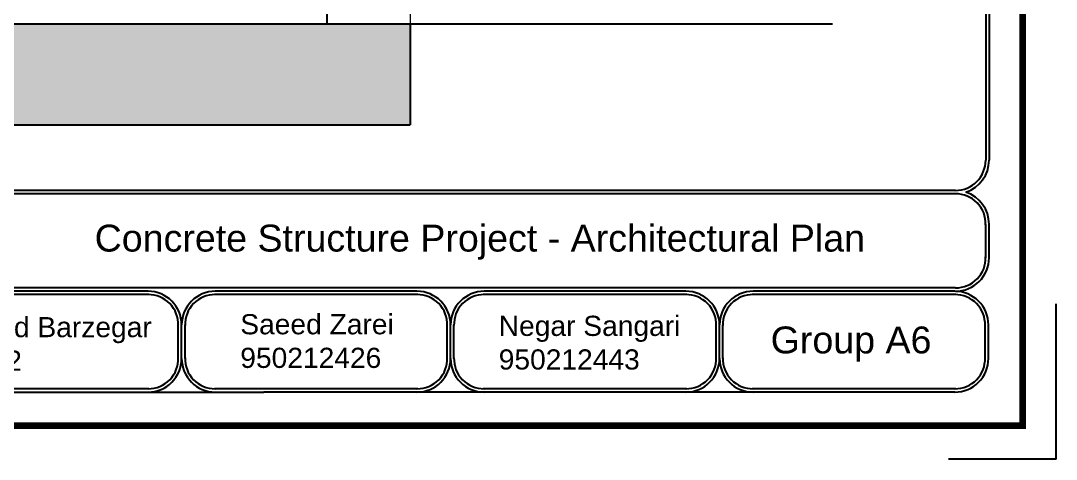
# Model space of a CAD drawing. Header units: metres. Extents: x -1655 to 449, y 40 to 361.
# Drawn here: x 254.81 to 270.21, y 40.48 to 47 of the extents above; entities that cross this region are included whole.
import ezdxf

# ---------------------------------------------------------------- set-up
doc = ezdxf.new("R2010")
doc.units = ezdxf.units.M
doc.header["$MEASUREMENT"] = 0
doc.layers.add('Layer4', color=252, linetype='Continuous', lineweight=25)
doc.layers.add('Layer5', color=31, linetype='Continuous', lineweight=9)
doc.layers.add('rigidity', color=3, linetype='Continuous')
doc.styles.get("Standard").update_dxf_attribs({"font": 'arial.ttf'})

# ---------------------------------------------------------------- blocks, each defined once
blk = doc.blocks.new('kadr behi')
at = {"layer": 'Layer4'}
for p, q in [((5062.187, 2011.131), (5062.187, 1987.381)), ((5062.237, 2011.131), (5062.237, 1987.381)), ((5061.737, 1986.881), (5047.723, 1986.881)), ((5061.737, 1986.931), (5047.737, 1986.931)), ((5062.187, 1985.931), (5062.187, 1986.431)), ((5062.237, 1985.931), (5062.237, 1986.431)), ((5061.737, 1985.481), (5047.723, 1985.481)), ((5049.728, 1985.431), (5045.727, 1985.431)), ((5049.741, 1985.381), (5045.727, 1985.381)), ((5053.741, 1985.381), (5050.714, 1985.381)), ((5053.728, 1985.431), (5050.728, 1985.431)), ((5057.741, 1985.381), (5054.714, 1985.381)), ((5057.728, 1985.431), (5054.728, 1985.431)), ((5061.741, 1985.381), (5058.714, 1985.381)), ((5061.728, 1985.431), (5058.728, 1985.431)), ((5063.237, 1982.931), (5063.237, 1985.245)), ((5050.178, 1984.431), (5050.178, 1984.931)), ((5050.228, 1984.431), (5050.228, 1984.931)), ((5050.278, 1984.431), (5050.278, 1984.931)), ((5054.178, 1984.431), (5054.178, 1984.931)), ((5054.228, 1984.431), (5054.228, 1984.931)), ((5054.278, 1984.431), (5054.278, 1984.931)), ((5058.178, 1984.431), (5058.178, 1984.931)), ((5058.228, 1984.431), (5058.228, 1984.931)), ((5058.278, 1984.431), (5058.278, 1984.931)), ((5062.178, 1984.431), (5062.178, 1984.931)), ((5062.228, 1984.431), (5062.228, 1984.931)), ((5049.741, 1983.981), (5045.727, 1983.981)), ((5053.741, 1983.981), (5050.714, 1983.981)), ((5057.741, 1983.981), (5054.714, 1983.981)), ((5061.741, 1983.981), (5058.714, 1983.981)), ((5045.727, 1983.931), (5050.499, 1983.931)), ((5050.499, 1983.931), (5051.45, 1983.931)), ((5058.803, 1983.931), (5051.45, 1983.931)), ((5061.728, 1983.931), (5055.582, 1983.931)), ((5063.237, 1982.931), (5063.237, 1983.931)), ((5063.237, 1982.931), (5061.632, 1982.931))]:
    blk.add_line(p, q, dxfattribs=at)
at = {"layer": 'Layer4', "const_width": 0.1}
blk.add_lwpolyline([(5021.737, 2012.131), (5062.737, 2012.131), (5062.737, 1983.431), (5021.737, 1983.431)], close=True, dxfattribs=at)
at = {"layer": 'Layer4'}
for centre, radius, start, end in [((5061.737, 1987.381), 0.45, 270, 0), ((5061.737, 1987.381), 0.5, 288.1949, 0), ((5061.744, 1986.438), 0.443, 357.8507, 90.8901), ((5061.737, 1986.431), 0.5, 0, 71.8051), ((5061.744, 1985.925), 0.443, 269.1099, 2.1493), ((5061.737, 1985.931), 0.5, 270, 0), ((5049.728, 1984.931), 0.5, 0, 90), ((5049.735, 1984.938), 0.443, 357.8507, 90.8901), ((5050.728, 1984.931), 0.5, 90, 180), ((5050.721, 1984.938), 0.443, 89.1099, 182.1493), ((5053.728, 1984.931), 0.5, 0, 90), ((5053.735, 1984.938), 0.443, 357.8507, 90.8901), ((5054.728, 1984.931), 0.5, 90, 180), ((5054.721, 1984.938), 0.443, 89.1099, 182.1493), ((5057.728, 1984.931), 0.5, 0, 90), ((5057.735, 1984.938), 0.443, 357.8507, 90.8901), ((5058.728, 1984.931), 0.5, 90, 180), ((5058.721, 1984.938), 0.443, 89.1099, 182.1493), ((5061.728, 1984.931), 0.5, 0, 90), ((5061.735, 1984.938), 0.443, 357.8507, 90.8901), ((5049.735, 1984.425), 0.443, 269.1099, 2.1493), ((5049.728, 1984.431), 0.5, 270, 0), ((5050.728, 1984.431), 0.5, 180, 270), ((5050.721, 1984.425), 0.443, 177.8507, 270.8901), ((5053.735, 1984.425), 0.443, 269.1099, 2.1493), ((5053.728, 1984.431), 0.5, 270, 0), ((5054.728, 1984.431), 0.5, 180, 270), ((5054.721, 1984.425), 0.443, 177.8507, 270.8901), ((5057.735, 1984.425), 0.443, 269.1099, 2.1493), ((5057.728, 1984.431), 0.5, 270, 0), ((5058.728, 1984.431), 0.5, 180, 270), ((5058.721, 1984.425), 0.443, 177.8507, 270.8901), ((5061.735, 1984.425), 0.443, 269.1099, 2.1493), ((5061.728, 1984.431), 0.5, 270, 0)]:
    blk.add_arc(centre, radius, start, end, dxfattribs=at)
at = {"attachment_point": 1}
for s, insert, char_height, width in [('Mohammad Barzegar\\P950212402', (5045.754, 1985.048), 0.3, 5.8672), ('Saeed Zarei\\P950212426', (5051.1, 1985.091), 0.3, 3.41837), ('Negar Sangari\\P950212443', (5054.944, 1985.067), 0.3, 4.35786), ('Group A6', (5058.989, 1984.907), 0.4, 4.55783)]:
    blk.add_mtext(s, dxfattribs=dict(at, insert=insert, char_height=char_height, width=width))
at = {"layer": 'Layer4', "insert": (5048.934, 1986.422), "char_height": 0.4, "width": 11.6111, "attachment_point": 1}
blk.add_mtext('\\pxt11;Concrete Structure Project - Architectural Plan', dxfattribs=at)

msp = doc.modelspace()

# ---------------------------------------------------------------- hatches: boundary and pattern name
at = {"layer": 'rigidity', "true_color": 0x939598}
h = msp.add_hatch(dxfattribs=at)
h.set_pattern_fill('AR-CONC', color=252, scale=0.05)
h.set_pattern_definition([(50, (0, 0), (0.3586301, -0.03137607), [0.0375, -0.4125]), (355, (0, 0), (-0.06937567, 0.37609607), [0.03, -0.33]), (100.45144, (0.0299, -0.0026), (0.28925442, 0.34472), [0.0318701, -0.35057106]), (46.1842, (0, 0.1), (0.5336207, -0.08275964), [0.05625, -0.61875]), (96.63564, (0.04447, 0.0931), (0.467331, 0.4870593), [0.0478052, -0.5258569]), (351.18416, (0, 0.1), (0.467331, 0.4870593), [0.045, -0.495]), (21, (0.05, 0.075), (0.29845353, -0.20130945), [0.0375, -0.4125]), (326, (0.05, 0.075), (0.12165767, 0.362575), [0.03, -0.33]), (71.45144, (0.07487, 0.05822), (0.4201112, 0.16126558), [0.0318701, -0.35057106]), (37.5, (0, 0), (0.00607993, 0.16644693), [0, -0.326, 0, -0.335, 0, -0.33125]), (7.5, (0, 0), (0.13153477, 0.19720586), [0, -0.191, 0, -0.3185, 0, -0.12625]), (327.5, (-0.1115, 0), (0.26691122, -0.011277436), [0, -0.125, 0, -0.39, 0, -0.5175]), (317.5, (-0.1615, 0), (0.29159308, 0.0500525), [0, -0.1625, 0, -0.259, 0, -0.3675])])
h.paths.add_polyline_path([(246.852, 46.951), (241.318, 46.951), (241.318, 45.451), (246.852, 45.451)])
h.paths.add_polyline_path([(260.603, 46.951), (248.811, 46.951), (248.811, 45.451), (260.603, 45.451)])

# ---------------------------------------------------------------- linework, layer by layer
at = {"ltscale": 0.1}
for p, q in [((259.359, 50.151), (259.359, 46.951)), ((266.884, 46.951), (248.811, 46.951)), ((260.603, 46.951), (260.603, 45.451))]:
    msp.add_line(p, q, dxfattribs=at)
at = {"layer": 'Layer5'}
msp.add_line((260.603, 47.851), (260.603, 46.951), dxfattribs=at)
at = {"layer": 'rigidity', "color": 0}
msp.add_line((241.318, 45.451), (260.603, 45.451), dxfattribs=at)

# ---------------------------------------------------------------- block references
msp.add_blockref('kadr behi', (-4793.026, -1942.456))

doc.saveas('drawing.dxf')
